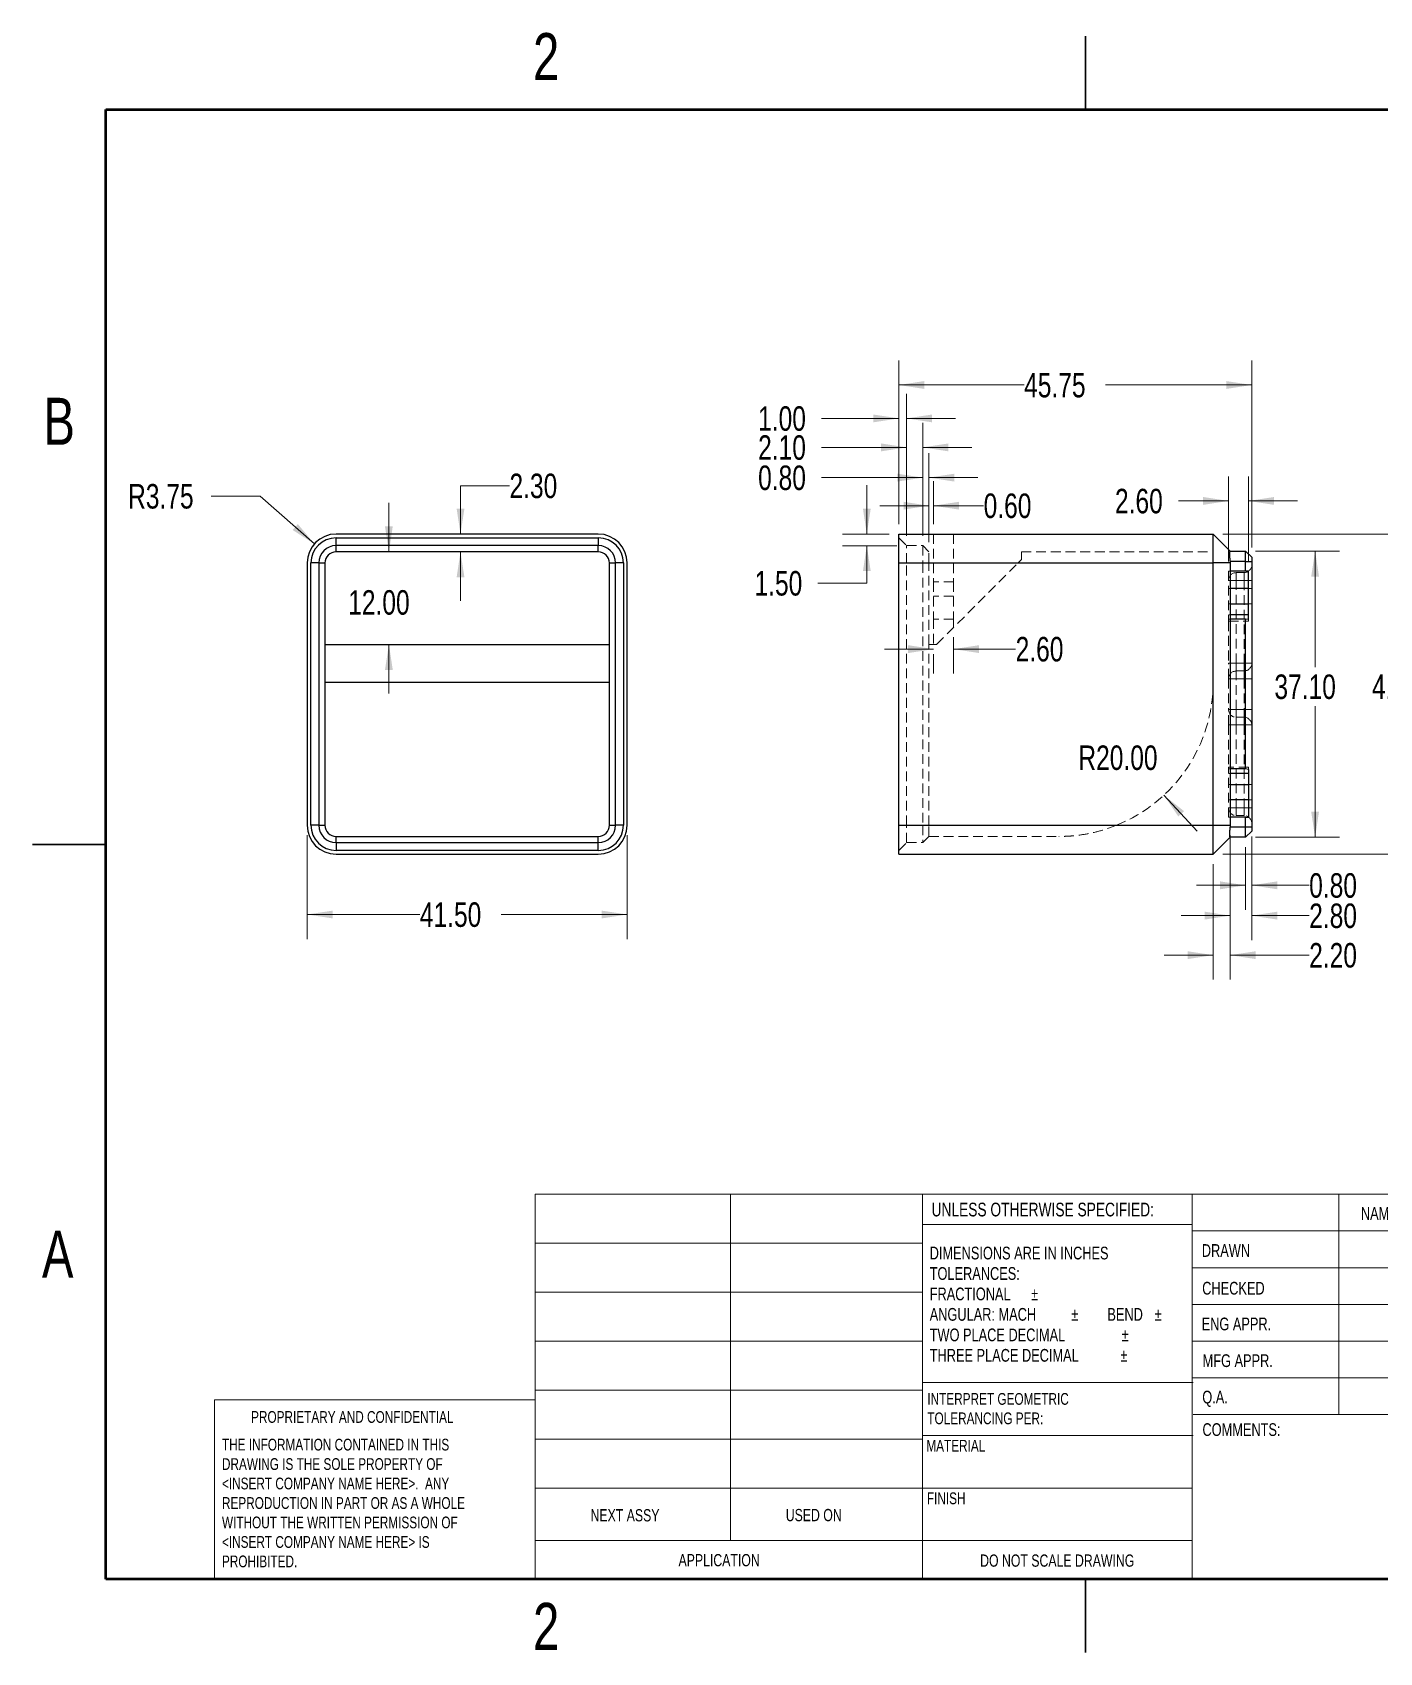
# Model space of a CAD drawing. Header units: millimetres. Extents: x 3 to 276, y 3 to 213.
# Drawn here: x 3.2 to 177.8, y 3.2 to 213.2 of the extents above; entities that cross this region are included whole.
import ezdxf

# ---------------------------------------------------------------- set-up
doc = ezdxf.new("R2010")
doc.units = ezdxf.units.MM
doc.linetypes.add('HIDDEN', pattern=[1.905, 1.27, -0.635])
doc.styles.add('SLDTEXTSTYLE0', font='TXT', dxfattribs={"width": 0.75})
doc.dimstyles.new('SLDDIMSTYLE0', dxfattribs={"dimtxt": 3.175, "dimasz": 3.302, "dimexe": 0, "dimexo": 0.0625, "dimgap": 0.79375, "dimtad": 0, "dimtih": 1, "dimtoh": 1, "dimrnd": 1e-09, "dimzin": 4, "dimdsep": 46, "dimtxsty": 'SLDTEXTSTYLE0', "dimsah": 1, "dimcen": 0.09, "dimadec": 0, "dimazin": 1, "dimtfac": 1, "dimtofl": 0, "dimtmove": 0, "dimatfit": 3, "dimfxl": 1, "dimfrac": 2, "dimtolj": 1, "dimtzin": 12, "dimarcsym": 0})
doc.dimstyles.new('SLDDIMSTYLE1', dxfattribs={"dimtxt": 3.175, "dimasz": 3.302, "dimexe": 0, "dimexo": 0.0625, "dimgap": 0.79375, "dimtad": 0, "dimtih": 1, "dimtoh": 1, "dimrnd": 1e-09, "dimzin": 12, "dimdsep": 46, "dimtxsty": 'SLDTEXTSTYLE0', "dimsah": 1, "dimcen": 0, "dimadec": 0, "dimazin": 3, "dimtfac": 1, "dimtofl": 0, "dimtmove": 0, "dimatfit": 3, "dimfxl": 1, "dimfrac": 2, "dimtolj": 1, "dimtzin": 12, "dimarcsym": 0})
doc.dimstyles.new('SLDDIMSTYLE2', dxfattribs={"dimtxt": 3.175, "dimasz": 3.302, "dimexe": 0, "dimexo": 0.0625, "dimgap": 0.79375, "dimtad": 0, "dimtih": 1, "dimtoh": 1, "dimrnd": 1e-09, "dimzin": 4, "dimdsep": 46, "dimtxsty": 'SLDTEXTSTYLE0', "dimsah": 1, "dimcen": 0.09, "dimadec": 0, "dimazin": 1, "dimtfac": 1, "dimtmove": 0, "dimatfit": 0, "dimfxl": 1, "dimfrac": 2, "dimtolj": 1, "dimtzin": 12, "dimarcsym": 0})
doc.dimstyles.new('SLDDIMSTYLE3', dxfattribs={"dimtxt": 3.175, "dimasz": 3.302, "dimexe": 0, "dimexo": 0.0625, "dimgap": 0.79375, "dimtad": 0, "dimtih": 1, "dimtoh": 1, "dimrnd": 1e-09, "dimzin": 4, "dimdsep": 46, "dimtxsty": 'SLDTEXTSTYLE0', "dimsah": 1, "dimcen": 0, "dimadec": 0, "dimazin": 1, "dimtfac": 1, "dimtofl": 0, "dimtmove": 0, "dimatfit": 3, "dimfxl": 1, "dimfrac": 2, "dimtolj": 1, "dimtzin": 12, "dimarcsym": 0})
doc.dimstyles.new('SLDDIMSTYLE4', dxfattribs={"dimtxt": 3.175, "dimasz": 3.302, "dimexe": 0, "dimexo": 0.0625, "dimgap": 0.79375, "dimtad": 0, "dimtih": 1, "dimtoh": 1, "dimrnd": 1e-09, "dimzin": 12, "dimdsep": 46, "dimtxsty": 'SLDTEXTSTYLE0', "dimsah": 1, "dimcen": 0.09, "dimadec": 0, "dimazin": 3, "dimtfac": 1, "dimtofl": 0, "dimtmove": 0, "dimatfit": 3, "dimfxl": 1, "dimfrac": 2, "dimtolj": 1, "dimtzin": 12, "dimarcsym": 0})
doc.dimstyles.new('SLDDIMSTYLE5', dxfattribs={"dimtxt": 3.175, "dimasz": 3.302, "dimexe": 0, "dimexo": 0.0625, "dimgap": 0.79375, "dimtad": 0, "dimtih": 1, "dimtoh": 1, "dimrnd": 1e-09, "dimzin": 0, "dimdsep": 46, "dimtxsty": 'SLDTEXTSTYLE0', "dimsah": 1, "dimcen": 0.09, "dimadec": 0, "dimazin": 0, "dimtfac": 1, "dimtmove": 0, "dimatfit": 0, "dimfxl": 1, "dimfrac": 2, "dimtolj": 1, "dimtzin": 12, "dimarcsym": 0})

# ---------------------------------------------------------------- blocks, each defined once
blk = doc.blocks.new('SW_NOTE_0')
at = {"color": 0, "linetype": 'Continuous', "lineweight": 0, "char_height": 1.524, "attachment_point": 1, "style": 'SLDTEXTSTYLE0'}
for s, insert in [('INTERPRET GEOMETRIC', (0, 1.96)), ('TOLERANCING PER:', (0, -0.56))]:
    blk.add_mtext(s, dxfattribs=dict(at, insert=insert))
blk = doc.blocks.new('SW_NOTE_0_1')
at = {"color": 0, "linetype": 'Continuous', "lineweight": 0, "char_height": 1.651, "attachment_point": 1, "style": 'SLDTEXTSTYLE0'}
for s, insert in [('DIMENSIONS ARE IN INCHES', (0, 2.13)), ('TOLERANCES:', (0, -0.52)), ('FRACTIONAL', (0, -3.17)), ('%%p', (13.15, -3.17)), ('ANGULAR: MACH', (0, -5.82)), ('%%p', (18.37, -5.82)), ('BEND', (23.04, -5.82)), ('%%p', (29.16, -5.82)), ('TWO PLACE DECIMAL', (0, -8.48)), ('%%p', (24.88, -8.48)), ('THREE PLACE DECIMAL', (0, -11.13)), ('%%p', (24.73, -11.13))]:
    blk.add_mtext(s, dxfattribs=dict(at, insert=insert))
blk = doc.blocks.new('SW_NOTE_0_2')
at = {"color": 0, "linetype": 'Continuous', "lineweight": 0, "char_height": 1.524, "attachment_point": 1, "style": 'SLDTEXTSTYLE0'}
for s, insert in [('THE INFORMATION CONTAINED IN THIS', (0, 1.96)), ('DRAWING IS THE SOLE PROPERTY OF', (0, -0.56)), ('<INSERT COMPANY NAME HERE>.  ANY', (0, -3.08)), ('REPRODUCTION IN PART OR AS A WHOLE', (0, -5.61)), ('WITHOUT THE WRITTEN PERMISSION OF', (0, -8.13)), ('<INSERT COMPANY NAME HERE> IS', (0, -10.66)), ('PROHIBITED.', (0, -13.18))]:
    blk.add_mtext(s, dxfattribs=dict(at, insert=insert))
blk = doc.blocks.new('_D')
at = {"color": 7, "linetype": 'Continuous', "lineweight": 0}
for p, q in [((38.8, 109.15), (38.8, 95.68)), ((80.3, 109.15), (80.3, 95.68)), ((38.8, 98.86), (53.41, 98.86)), ((80.3, 98.86), (63.96, 98.86))]:
    blk.add_line(p, q, dxfattribs=at)
at = {"color": 7, "linetype": 'Continuous', "lineweight": 18}
for points in [[(38.8, 98.86), (42.1, 98.35), (42.1, 99.36)], [(80.3, 98.86), (77, 99.36), (77, 98.35)]]:
    blk.add_solid(points, dxfattribs=at)
at = {"color": 7, "linetype": 'Continuous', "lineweight": 18, "insert": (53.41, 100.43), "char_height": 3.175, "attachment_point": 1, "style": 'SLDTEXTSTYLE0'}
blk.add_mtext('41.50', dxfattribs=at)
blk = doc.blocks.new('_D_1')
at = {"color": 7, "linetype": 'Continuous', "lineweight": 0}
for p, q in [((32.71, 153.09), (26.36, 153.09)), ((39.73, 146.9), (32.71, 153.09))]:
    blk.add_line(p, q, dxfattribs=at)
at = {"color": 7, "linetype": 'Continuous', "lineweight": 18}
blk.add_solid([(39.73, 146.9), (37.59, 149.47), (36.92, 148.7)], dxfattribs=at)
at = {"color": 7, "linetype": 'Continuous', "lineweight": 18, "insert": (15.58, 154.66), "char_height": 3.175, "attachment_point": 1, "style": 'SLDTEXTSTYLE0'}
blk.add_mtext('R3.75', dxfattribs=at)
blk = doc.blocks.new('_D_2')
at = {"color": 7, "linetype": 'Continuous', "lineweight": 0}
for p, q in [((65.03, 154.44), (58.68, 154.44)), ((58.68, 154.44), (58.68, 148.17)), ((58.68, 145.87), (58.68, 139.52))]:
    blk.add_line(p, q, dxfattribs=at)
at = {"color": 7, "linetype": 'Continuous', "lineweight": 18}
for points in [[(58.68, 148.17), (59.19, 151.48), (58.18, 151.48)], [(58.68, 145.87), (58.18, 142.57), (59.19, 142.57)]]:
    blk.add_solid(points, dxfattribs=at)
at = {"color": 7, "linetype": 'Continuous', "lineweight": 18, "insert": (65.03, 156.01), "char_height": 3.175, "attachment_point": 1, "style": 'SLDTEXTSTYLE0'}
blk.add_mtext('2.30', dxfattribs=at)
blk = doc.blocks.new('_D_3')
at = {"color": 7, "linetype": 'Continuous', "lineweight": 0}
for p, q in [((49.4, 145.87), (49.4, 152.22)), ((49.4, 133.87), (49.4, 127.52))]:
    blk.add_line(p, q, dxfattribs=at)
at = {"color": 7, "linetype": 'Continuous', "lineweight": 18}
for points in [[(49.4, 145.87), (49.9, 149.18), (48.89, 149.18)], [(49.4, 133.87), (48.89, 130.57), (49.9, 130.57)]]:
    blk.add_solid(points, dxfattribs=at)
at = {"color": 7, "linetype": 'Continuous', "lineweight": 18, "insert": (44.12, 140.9), "char_height": 3.175, "attachment_point": 1, "style": 'SLDTEXTSTYLE0'}
blk.add_mtext('12.00', dxfattribs=at)
blk = doc.blocks.new('_D_4')
at = {"color": 7, "linetype": 'Continuous', "lineweight": 0}
blk.add_line((149.88, 114.32), (154.21, 109.67), dxfattribs=at)
at = {"color": 7, "linetype": 'Continuous', "lineweight": 18}
blk.add_solid([(149.88, 114.32), (151.76, 111.56), (152.5, 112.25)], dxfattribs=at)
at = {"color": 7, "linetype": 'Continuous', "lineweight": 18, "insert": (138.79, 120.77), "char_height": 3.175, "attachment_point": 1, "style": 'SLDTEXTSTYLE0'}
blk.add_mtext('R20.00', dxfattribs=at)
blk = doc.blocks.new('_D_5')
at = {"color": 7, "linetype": 'Continuous', "lineweight": 0}
for p, q in [((115.52, 149.44), (115.52, 170.68)), ((161.27, 146.44), (161.27, 170.68)), ((115.52, 167.5), (131.76, 167.5)), ((161.27, 167.5), (142.32, 167.5))]:
    blk.add_line(p, q, dxfattribs=at)
at = {"color": 7, "linetype": 'Continuous', "lineweight": 18}
for points in [[(115.52, 167.5), (118.82, 166.99), (118.82, 168.01)], [(161.27, 167.5), (157.97, 168.01), (157.97, 166.99)]]:
    blk.add_solid(points, dxfattribs=at)
at = {"color": 7, "linetype": 'Continuous', "lineweight": 18, "insert": (131.76, 169.07), "char_height": 3.175, "attachment_point": 1, "style": 'SLDTEXTSTYLE0'}
blk.add_mtext('45.75', dxfattribs=at)
blk = doc.blocks.new('_D_6')
at = {"color": 7, "linetype": 'Continuous', "lineweight": 0}
for p, q in [((115.52, 149.44), (115.52, 166.34)), ((116.52, 147.94), (116.52, 166.34)), ((115.52, 163.17), (105.48, 163.17)), ((116.52, 163.17), (122.87, 163.17))]:
    blk.add_line(p, q, dxfattribs=at)
at = {"color": 7, "linetype": 'Continuous', "lineweight": 18}
for points in [[(115.52, 163.17), (112.22, 163.67), (112.22, 162.66)], [(116.52, 163.17), (119.82, 162.66), (119.82, 163.67)]]:
    blk.add_solid(points, dxfattribs=at)
at = {"color": 7, "linetype": 'Continuous', "lineweight": 18, "insert": (97.27, 164.74), "char_height": 3.175, "attachment_point": 1, "style": 'SLDTEXTSTYLE0'}
blk.add_mtext('1.00', dxfattribs=at)
blk = doc.blocks.new('_D_7')
at = {"color": 7, "linetype": 'Continuous', "lineweight": 0}
for p, q in [((111.36, 148.17), (111.36, 154.52)), ((114.25, 148.17), (108.19, 148.17)), ((115.25, 146.67), (108.19, 146.67)), ((111.36, 141.81), (111.36, 146.67)), ((105.01, 141.81), (111.36, 141.81))]:
    blk.add_line(p, q, dxfattribs=at)
at = {"color": 7, "linetype": 'Continuous', "lineweight": 18}
for points in [[(111.36, 148.17), (111.87, 151.48), (110.86, 151.48)], [(111.36, 146.67), (110.86, 143.37), (111.87, 143.37)]]:
    blk.add_solid(points, dxfattribs=at)
at = {"color": 7, "linetype": 'Continuous', "lineweight": 18, "insert": (96.8, 143.38), "char_height": 3.175, "attachment_point": 1, "style": 'SLDTEXTSTYLE0'}
blk.add_mtext('1.50', dxfattribs=at)
blk = doc.blocks.new('_D_8')
at = {"color": 7, "linetype": 'Continuous', "lineweight": 0}
for p, q in [((116.52, 147.94), (116.52, 162.59)), ((118.62, 147.94), (118.62, 162.59)), ((116.52, 159.41), (105.48, 159.41)), ((118.62, 159.41), (124.97, 159.41))]:
    blk.add_line(p, q, dxfattribs=at)
at = {"color": 7, "linetype": 'Continuous', "lineweight": 18}
for points in [[(116.52, 159.41), (113.22, 159.92), (113.22, 158.9)], [(118.62, 159.41), (121.92, 158.9), (121.92, 159.92)]]:
    blk.add_solid(points, dxfattribs=at)
at = {"color": 7, "linetype": 'Continuous', "lineweight": 18, "insert": (97.27, 160.98), "char_height": 3.175, "attachment_point": 1, "style": 'SLDTEXTSTYLE0'}
blk.add_mtext('2.10', dxfattribs=at)
blk = doc.blocks.new('_D_9')
at = {"color": 7, "linetype": 'Continuous', "lineweight": 0}
for p, q in [((118.62, 147.94), (118.62, 158.66)), ((119.42, 147.14), (119.42, 158.66)), ((118.62, 155.49), (105.48, 155.49)), ((119.42, 155.49), (125.77, 155.49))]:
    blk.add_line(p, q, dxfattribs=at)
at = {"color": 7, "linetype": 'Continuous', "lineweight": 18}
for points in [[(118.62, 155.49), (115.32, 156), (115.32, 154.98)], [(119.42, 155.49), (122.72, 154.98), (122.72, 156)]]:
    blk.add_solid(points, dxfattribs=at)
at = {"color": 7, "linetype": 'Continuous', "lineweight": 18, "insert": (97.27, 157.06), "char_height": 3.175, "attachment_point": 1, "style": 'SLDTEXTSTYLE0'}
blk.add_mtext('0.80', dxfattribs=at)
blk = doc.blocks.new('_D_10')
at = {"color": 7, "linetype": 'Continuous', "lineweight": 0}
for p, q in [((161.74, 145.97), (172.66, 145.97)), ((169.49, 145.97), (169.49, 130.91)), ((169.49, 108.87), (169.49, 125.87)), ((161.74, 108.87), (172.66, 108.87))]:
    blk.add_line(p, q, dxfattribs=at)
at = {"color": 7, "linetype": 'Continuous', "lineweight": 18}
for points in [[(169.49, 145.97), (168.98, 142.67), (169.99, 142.67)], [(169.49, 108.87), (169.99, 112.18), (168.98, 112.18)]]:
    blk.add_solid(points, dxfattribs=at)
at = {"color": 7, "linetype": 'Continuous', "lineweight": 18, "insert": (164.21, 129.97), "char_height": 3.175, "attachment_point": 1, "style": 'SLDTEXTSTYLE0'}
blk.add_mtext('37.10', dxfattribs=at)
blk = doc.blocks.new('_D_11')
at = {"color": 7, "linetype": 'Continuous', "lineweight": 0}
for p, q in [((157.54, 148.17), (185.32, 148.17)), ((182.14, 148.17), (182.14, 130.91)), ((182.14, 106.67), (182.14, 125.87)), ((157.54, 106.67), (185.32, 106.67))]:
    blk.add_line(p, q, dxfattribs=at)
at = {"color": 7, "linetype": 'Continuous', "lineweight": 18}
for points in [[(182.14, 148.17), (181.63, 144.87), (182.65, 144.87)], [(182.14, 106.67), (182.65, 109.98), (181.63, 109.98)]]:
    blk.add_solid(points, dxfattribs=at)
at = {"color": 7, "linetype": 'Continuous', "lineweight": 18, "insert": (176.86, 129.97), "char_height": 3.175, "attachment_point": 1, "style": 'SLDTEXTSTYLE0'}
blk.add_mtext('41.50', dxfattribs=at)
blk = doc.blocks.new('_D_12')
at = {"color": 7, "linetype": 'Continuous', "lineweight": 0}
for p, q in [((158.47, 109.15), (158.47, 95.54)), ((161.27, 108.95), (161.27, 95.54)), ((158.47, 98.71), (152.12, 98.71)), ((161.27, 98.71), (168.72, 98.71))]:
    blk.add_line(p, q, dxfattribs=at)
at = {"color": 7, "linetype": 'Continuous', "lineweight": 18}
for points in [[(158.47, 98.71), (155.17, 99.22), (155.17, 98.2)], [(161.27, 98.71), (164.57, 98.2), (164.57, 99.22)]]:
    blk.add_solid(points, dxfattribs=at)
at = {"color": 7, "linetype": 'Continuous', "lineweight": 18, "insert": (168.72, 100.28), "char_height": 3.175, "attachment_point": 1, "style": 'SLDTEXTSTYLE0'}
blk.add_mtext('2.80', dxfattribs=at)
blk = doc.blocks.new('_D_13')
at = {"color": 7, "linetype": 'Continuous', "lineweight": 0}
for p, q in [((158.47, 109.15), (158.47, 90.41)), ((156.27, 105.4), (156.27, 90.41)), ((156.27, 93.59), (149.92, 93.59)), ((158.47, 93.59), (168.72, 93.59))]:
    blk.add_line(p, q, dxfattribs=at)
at = {"color": 7, "linetype": 'Continuous', "lineweight": 18}
for points in [[(156.27, 93.59), (152.97, 94.09), (152.97, 93.08)], [(158.47, 93.59), (161.77, 93.08), (161.77, 94.09)]]:
    blk.add_solid(points, dxfattribs=at)
at = {"color": 7, "linetype": 'Continuous', "lineweight": 18, "insert": (168.72, 95.16), "char_height": 3.175, "attachment_point": 1, "style": 'SLDTEXTSTYLE0'}
blk.add_mtext('2.20', dxfattribs=at)
blk = doc.blocks.new('_D_14')
at = {"color": 7, "linetype": 'Continuous', "lineweight": 0}
for p, q in [((160.47, 107.6), (160.47, 99.46)), ((161.27, 108.95), (161.27, 99.46)), ((160.47, 102.64), (154.12, 102.64)), ((161.27, 102.64), (168.72, 102.64))]:
    blk.add_line(p, q, dxfattribs=at)
at = {"color": 7, "linetype": 'Continuous', "lineweight": 18}
for points in [[(160.47, 102.64), (157.17, 103.15), (157.17, 102.13)], [(161.27, 102.64), (164.57, 102.13), (164.57, 103.15)]]:
    blk.add_solid(points, dxfattribs=at)
at = {"color": 7, "linetype": 'Continuous', "lineweight": 18, "insert": (168.72, 104.21), "char_height": 3.175, "attachment_point": 1, "style": 'SLDTEXTSTYLE0'}
blk.add_mtext('0.80', dxfattribs=at)
blk = doc.blocks.new('_D_15')
at = {"color": 7, "linetype": 'Continuous', "lineweight": 0}
for p, q in [((158.27, 144.64), (158.27, 155.64)), ((160.87, 144.64), (160.87, 155.64)), ((158.27, 152.47), (151.76, 152.47)), ((160.87, 152.47), (167.22, 152.47))]:
    blk.add_line(p, q, dxfattribs=at)
at = {"color": 7, "linetype": 'Continuous', "lineweight": 18}
for points in [[(158.27, 152.47), (154.97, 152.98), (154.97, 151.96)], [(160.87, 152.47), (164.17, 151.96), (164.17, 152.98)]]:
    blk.add_solid(points, dxfattribs=at)
at = {"color": 7, "linetype": 'Continuous', "lineweight": 18, "insert": (143.54, 154.04), "char_height": 3.175, "attachment_point": 1, "style": 'SLDTEXTSTYLE0'}
blk.add_mtext('2.60', dxfattribs=at)
blk = doc.blocks.new('_D_16')
at = {"color": 7, "linetype": 'Continuous', "lineweight": 0}
for p, q in [((119.42, 147.14), (119.42, 155.03)), ((120.02, 149.44), (120.02, 155.03)), ((119.42, 151.85), (113.07, 151.85)), ((120.02, 151.85), (126.51, 151.85))]:
    blk.add_line(p, q, dxfattribs=at)
at = {"color": 7, "linetype": 'Continuous', "lineweight": 18}
for points in [[(119.42, 151.85), (116.12, 152.36), (116.12, 151.35)], [(120.02, 151.85), (123.32, 151.35), (123.32, 152.36)]]:
    blk.add_solid(points, dxfattribs=at)
at = {"color": 7, "linetype": 'Continuous', "lineweight": 18, "insert": (126.51, 153.43), "char_height": 3.175, "attachment_point": 1, "style": 'SLDTEXTSTYLE0'}
blk.add_mtext('0.60', dxfattribs=at)
blk = doc.blocks.new('_D_17')
at = {"color": 7, "linetype": 'Continuous', "lineweight": 0}
for p, q in [((122.62, 134.8), (122.62, 130.09)), ((120.02, 133.26), (113.67, 133.26)), ((120.02, 132.6), (120.02, 130.09)), ((122.62, 133.26), (130.66, 133.26))]:
    blk.add_line(p, q, dxfattribs=at)
at = {"color": 7, "linetype": 'Continuous', "lineweight": 18}
for points in [[(120.02, 133.26), (116.72, 133.77), (116.72, 132.75)], [(122.62, 133.26), (125.92, 132.75), (125.92, 133.77)]]:
    blk.add_solid(points, dxfattribs=at)
at = {"color": 7, "linetype": 'Continuous', "lineweight": 18, "insert": (130.66, 134.84), "char_height": 3.175, "attachment_point": 1, "style": 'SLDTEXTSTYLE0'}
blk.add_mtext('2.60', dxfattribs=at)

msp = doc.modelspace()

# ---------------------------------------------------------------- linework, layer by layer
at = {"color": 7, "linetype": 'Continuous', "lineweight": 25}
for p, q in [((139.7, 212.725), (139.7, 203.2)), ((139.7, 203.2), (139.7, 212.725)), ((76.547, 148.174), (42.547, 148.174)), ((42.547, 146.674), (42.547, 147.674)), ((42.547, 147.674), (76.547, 147.674)), ((76.547, 147.674), (76.547, 146.674)), ((115.519, 144.424), (115.519, 148.174)), ((115.519, 148.174), (156.269, 148.174)), ((156.269, 144.424), (156.269, 148.174)), ((158.469, 145.974), (156.269, 148.174)), ((76.547, 146.674), (42.547, 146.674)), ((42.547, 145.874), (42.547, 146.674)), ((76.547, 145.874), (42.547, 145.874)), ((76.547, 145.874), (76.547, 146.674)), ((158.456, 145.974), (160.469, 145.974)), ((160.469, 144.624), (160.469, 145.974)), ((160.469, 145.974), (161.269, 145.174)), ((161.269, 145.174), (161.269, 144.624)), ((38.797, 144.424), (38.797, 110.424)), ((40.297, 144.424), (39.297, 144.424)), ((39.297, 110.424), (39.297, 144.424)), ((40.297, 144.424), (40.297, 110.424)), ((40.297, 144.424), (41.097, 144.424)), ((41.097, 144.424), (41.097, 133.874)), ((77.997, 144.424), (78.797, 144.424)), ((77.997, 133.874), (77.997, 144.424)), ((79.797, 144.424), (78.797, 144.424)), ((78.797, 110.424), (78.797, 144.424)), ((79.797, 144.424), (79.797, 110.424)), ((80.297, 110.424), (80.297, 144.424)), ((115.519, 110.424), (115.519, 144.424)), ((115.519, 144.424), (156.269, 144.424)), ((158.469, 144.424), (156.269, 144.424)), ((156.269, 110.424), (156.269, 144.424)), ((160.469, 144.624), (158.456, 144.624)), ((158.469, 144.424), (158.469, 143.374)), ((158.469, 143.374), (158.469, 137.124)), ((160.469, 143.374), (158.469, 143.374)), ((160.469, 143.374), (160.469, 144.624)), ((160.469, 144.624), (161.269, 144.624)), ((160.869, 143.374), (160.469, 143.374)), ((160.869, 137.19), (160.869, 143.374)), ((161.269, 144.624), (161.269, 110.224)), ((160.869, 141.124), (158.469, 141.124)), ((158.469, 139.124), (160.869, 139.124)), ((160.869, 137.724), (158.469, 137.724)), ((158.469, 137.124), (158.469, 117.724)), ((160.469, 137.124), (158.469, 137.124)), ((160.469, 137.124), (160.869, 137.19)), ((160.469, 117.724), (160.469, 137.124)), ((41.097, 133.874), (41.097, 110.424)), ((41.097, 133.874), (77.997, 133.874)), ((77.997, 110.424), (77.997, 133.874)), ((41.097, 128.974), (77.997, 128.974)), ((158.469, 117.724), (158.469, 111.474)), ((160.469, 117.724), (158.469, 117.724)), ((160.869, 117.659), (160.469, 117.724)), ((160.869, 117.659), (160.869, 111.474)), ((160.869, 117.124), (158.469, 117.124)), ((158.469, 115.724), (160.869, 115.724)), ((160.869, 113.724), (158.469, 113.724)), ((158.469, 111.474), (158.469, 110.424)), ((160.469, 111.474), (158.469, 111.474)), ((160.469, 110.224), (160.469, 111.474)), ((160.469, 111.474), (160.869, 111.474)), ((40.297, 110.424), (39.297, 110.424)), ((40.297, 110.424), (41.097, 110.424)), ((77.997, 110.424), (78.797, 110.424)), ((79.797, 110.424), (78.797, 110.424)), ((115.519, 106.674), (115.519, 110.424)), ((115.519, 110.424), (156.269, 110.424)), ((156.269, 110.424), (158.469, 110.424)), ((156.269, 106.674), (156.269, 110.424)), ((158.456, 110.224), (160.469, 110.224)), ((160.469, 110.224), (161.269, 110.224)), ((160.469, 108.874), (160.469, 110.224)), ((161.269, 109.674), (160.469, 108.874)), ((161.269, 110.224), (161.269, 109.674)), ((3.175, 107.95), (12.7, 107.95)), ((12.7, 107.95), (3.175, 107.95)), ((42.547, 108.174), (42.547, 108.974)), ((42.547, 108.974), (76.547, 108.974)), ((42.547, 108.174), (42.547, 107.174)), ((42.547, 108.174), (76.547, 108.174)), ((76.547, 107.174), (42.547, 107.174)), ((76.547, 108.174), (76.547, 108.974)), ((76.547, 107.174), (76.547, 108.174)), ((156.269, 106.674), (158.469, 108.874)), ((160.469, 108.874), (158.456, 108.874)), ((42.547, 106.674), (76.547, 106.674)), ((115.519, 106.674), (156.269, 106.674)), ((139.7, 3.175), (139.7, 12.7)), ((139.7, 12.7), (139.7, 3.175))]:
    msp.add_line(p, q, dxfattribs=at)
at = {"color": 7, "linetype": 'Continuous', "lineweight": 50}
for p, q in [((12.7, 12.7), (12.7, 203.2)), ((12.7, 203.2), (266.7, 203.2)), ((266.7, 12.7), (12.7, 12.7))]:
    msp.add_line(p, q, dxfattribs=at)
at = {"color": 7, "linetype": 'HIDDEN', "lineweight": 18}
for p, q in [((115.519, 147.674), (116.519, 146.674)), ((120.019, 148.174), (120.019, 141.965)), ((122.619, 148.174), (122.619, 141.965)), ((116.519, 144.424), (116.519, 146.674)), ((116.519, 146.674), (118.619, 146.674)), ((119.419, 145.874), (118.619, 146.674)), ((118.619, 146.674), (118.619, 144.424)), ((119.419, 144.424), (119.419, 145.874)), ((131.419, 145.874), (156.269, 145.874)), ((131.419, 144.874), (131.419, 145.874)), ((115.519, 144.424), (116.519, 144.424)), ((115.519, 144.424), (156.269, 144.424)), ((116.519, 144.424), (118.619, 144.424)), ((116.519, 110.424), (116.519, 144.424)), ((119.419, 144.424), (118.619, 144.424)), ((118.619, 144.424), (118.619, 110.424)), ((119.419, 133.874), (119.419, 144.424)), ((120.419, 133.874), (130.969, 144.424)), ((130.969, 144.424), (131.419, 144.874)), ((130.969, 144.424), (156.269, 144.424)), ((158.469, 144.424), (156.269, 144.424)), ((158.469, 143.374), (158.269, 143.374)), ((158.269, 143.374), (158.269, 137.124)), ((158.456, 144.624), (160.469, 144.624)), ((160.269, 143.174), (159.269, 143.174)), ((159.269, 142.174), (159.269, 143.174)), ((159.269, 143.174), (159.269, 142.174)), ((160.269, 142.174), (160.269, 143.174)), ((160.269, 143.174), (160.269, 142.174)), ((161.269, 144.624), (160.469, 144.624)), ((122.619, 141.965), (120.019, 141.965)), ((120.019, 141.965), (120.019, 137.164)), ((122.619, 141.965), (122.619, 137.164)), ((159.269, 142.174), (158.269, 142.174)), ((159.269, 142.174), (158.269, 142.174)), ((158.469, 141.124), (158.269, 141.124)), ((159.269, 142.174), (160.269, 142.174)), ((159.269, 131.424), (159.269, 142.174)), ((161.269, 142.174), (160.269, 142.174)), ((160.269, 142.174), (160.269, 131.424)), ((161.269, 142.174), (160.269, 142.174)), ((160.869, 141.124), (161.269, 141.124)), ((122.619, 140.124), (120.019, 140.124)), ((158.269, 139.124), (158.469, 139.124)), ((160.869, 139.124), (161.269, 139.124)), ((120.019, 137.164), (120.019, 133.874)), ((122.619, 137.164), (120.019, 137.164)), ((122.619, 137.164), (122.619, 136.074)), ((158.469, 137.724), (158.269, 137.724)), ((158.469, 137.124), (158.269, 137.124)), ((158.269, 137.124), (158.269, 136.874)), ((158.269, 136.874), (158.269, 131.424)), ((158.269, 136.874), (160.869, 136.874)), ((160.869, 137.19), (160.869, 136.874)), ((119.419, 110.424), (119.419, 133.874)), ((120.419, 133.874), (119.419, 133.874)), ((159.269, 131.424), (158.269, 131.424)), ((158.269, 129.424), (158.269, 131.424)), ((159.269, 131.424), (158.269, 131.424)), ((160.269, 131.424), (159.269, 131.424)), ((159.269, 130.424), (159.269, 131.424)), ((159.269, 131.424), (159.269, 130.424)), ((160.269, 130.424), (159.269, 130.424)), ((159.269, 129.424), (159.269, 130.424)), ((159.269, 130.424), (159.269, 129.424)), ((161.269, 131.424), (160.269, 131.424)), ((160.269, 130.424), (160.269, 131.424)), ((160.269, 131.424), (160.269, 130.424)), ((161.269, 131.424), (160.269, 131.424)), ((160.269, 129.424), (160.269, 130.424)), ((160.269, 130.424), (160.269, 129.424)), ((158.269, 129.424), (159.269, 129.424)), ((158.269, 129.424), (158.269, 125.424)), ((159.269, 129.424), (158.269, 129.424)), ((159.269, 129.424), (160.269, 129.424)), ((159.269, 125.424), (159.269, 129.424)), ((160.269, 129.424), (161.269, 129.424)), ((160.269, 129.424), (160.269, 125.424)), ((161.269, 129.424), (160.269, 129.424)), ((158.269, 125.424), (159.269, 125.424)), ((158.269, 123.424), (158.269, 125.424)), ((159.269, 125.424), (158.269, 125.424)), ((159.269, 124.424), (159.269, 125.424)), ((160.269, 125.424), (159.269, 125.424)), ((159.269, 125.424), (159.269, 124.424)), ((159.269, 124.424), (160.269, 124.424)), ((159.269, 123.424), (159.269, 124.424)), ((159.269, 124.424), (159.269, 123.424)), ((160.269, 124.424), (160.269, 125.424)), ((160.269, 125.424), (161.269, 125.424)), ((160.269, 125.424), (160.269, 124.424)), ((161.269, 125.424), (160.269, 125.424)), ((160.269, 123.424), (160.269, 124.424)), ((160.269, 124.424), (160.269, 123.424)), ((158.269, 123.424), (159.269, 123.424)), ((158.269, 123.424), (158.269, 117.974)), ((158.269, 123.424), (159.269, 123.424)), ((159.269, 123.424), (160.269, 123.424)), ((159.269, 112.674), (159.269, 123.424)), ((160.269, 123.424), (160.269, 112.674)), ((160.269, 123.424), (161.269, 123.424)), ((160.269, 123.424), (161.269, 123.424)), ((158.269, 117.724), (158.269, 117.974)), ((160.869, 117.974), (158.269, 117.974)), ((158.469, 117.724), (158.269, 117.724)), ((158.269, 111.474), (158.269, 117.724)), ((160.869, 117.659), (160.869, 117.974)), ((158.469, 117.124), (158.269, 117.124)), ((158.269, 115.724), (158.469, 115.724)), ((160.869, 115.724), (161.269, 115.724)), ((158.469, 113.724), (158.269, 113.724)), ((160.869, 113.724), (161.269, 113.724)), ((158.269, 112.674), (159.269, 112.674)), ((158.269, 112.674), (159.269, 112.674)), ((158.469, 111.474), (158.269, 111.474)), ((159.269, 111.674), (159.269, 112.674)), ((160.269, 112.674), (159.269, 112.674)), ((159.269, 112.674), (159.269, 111.674)), ((159.269, 111.674), (160.269, 111.674)), ((160.269, 112.674), (161.269, 112.674)), ((160.269, 111.674), (160.269, 112.674)), ((160.269, 112.674), (160.269, 111.674)), ((160.269, 112.674), (161.269, 112.674)), ((115.519, 110.424), (116.519, 110.424)), ((115.519, 110.424), (156.269, 110.424)), ((116.519, 108.174), (116.519, 110.424)), ((116.519, 110.424), (118.619, 110.424)), ((118.619, 110.424), (118.619, 108.174)), ((119.419, 110.424), (118.619, 110.424)), ((119.419, 108.974), (119.419, 110.424)), ((119.419, 110.424), (143.745, 110.424)), ((156.269, 110.424), (158.469, 110.424)), ((160.469, 110.224), (158.456, 110.224)), ((161.269, 110.224), (160.469, 110.224)), ((115.519, 107.174), (116.519, 108.174)), ((116.519, 108.174), (118.619, 108.174)), ((118.619, 108.174), (119.419, 108.974)), ((119.419, 108.974), (136.269, 108.974))]:
    msp.add_line(p, q, dxfattribs=at)
at = {"color": 7, "linetype": 'Continuous', "lineweight": 18}
for p, q in [((68.354, 62.594), (266.7, 62.594)), ((68.354, 12.7), (68.354, 62.594)), ((93.703, 62.594), (93.703, 17.685)), ((118.574, 12.7), (118.574, 62.594)), ((153.548, 62.594), (153.548, 12.7)), ((172.56, 62.594), (172.56, 34.019)), ((153.548, 58.674), (118.574, 58.674)), ((153.548, 57.832), (196.629, 57.832)), ((68.354, 56.244), (118.574, 56.244)), ((153.548, 53.069), (196.629, 53.069)), ((68.354, 49.894), (118.574, 49.894)), ((153.548, 48.307), (196.629, 48.307)), ((68.354, 43.544), (118.574, 43.544)), ((196.629, 43.544), (153.548, 43.544)), ((118.574, 38.195), (153.663, 38.195)), ((196.629, 38.782), (153.548, 38.782)), ((26.769, 12.7), (26.769, 35.924)), ((68.354, 35.924), (26.769, 35.924)), ((68.354, 37.194), (118.574, 37.194)), ((196.629, 34.019), (153.663, 34.019)), ((68.354, 30.844), (118.574, 30.844)), ((118.574, 31.337), (153.663, 31.337)), ((68.354, 24.494), (118.574, 24.494)), ((118.574, 24.479), (153.548, 24.479)), ((68.354, 17.685), (153.548, 17.685))]:
    msp.add_line(p, q, dxfattribs=at)
at = {"color": 7, "linetype": 'Continuous', "lineweight": 25}
for centre, radius, start, end in [((42.547, 144.424), 3.75, 90, 180), ((42.547, 144.424), 3.25, 90, 180), ((76.547, 144.424), 3.75, 0, 90), ((76.547, 144.424), 3.25, 0, 90), ((42.547, 144.424), 2.25, 90, 180), ((42.547, 144.424), 1.45, 90, 180), ((76.547, 144.424), 2.25, 0, 90), ((76.547, 144.424), 1.45, 0, 90), ((42.547, 110.424), 3.75, 180, 270), ((42.547, 110.424), 3.25, 180, 270), ((42.547, 110.424), 2.25, 180, 270), ((42.547, 110.424), 1.45, 180, 270), ((76.547, 110.424), 3.25, 270, 0), ((76.547, 110.424), 2.25, 270, 0), ((76.547, 110.424), 3.75, 270, 0), ((76.547, 110.424), 1.45, 270, 0)]:
    msp.add_arc(centre, radius, start, end, dxfattribs=at)
at = {"color": 7, "linetype": 'HIDDEN', "lineweight": 18}
for centre, radius, start, end in [((159.269, 142.174), 1, 90, 180), ((160.269, 144.174), 1, 270, 0), ((159.269, 129.424), 1, 90, 180), ((160.269, 131.424), 1, 270, 0), ((136.269, 128.974), 20, 291.9516, 0), ((159.269, 125.424), 1, 180, 270), ((160.269, 123.424), 1, 0, 90), ((159.269, 112.674), 1, 180, 270), ((160.269, 110.674), 1, 0, 90)]:
    msp.add_arc(centre, radius, start, end, dxfattribs=at)
at = {"color": 7, "linetype": 'Continuous', "lineweight": 25}
for points in [[(158.456, 145.974), (158.433, 145.974), (158.416, 145.94), (158.398, 145.838), (158.394, 145.797), (158.388, 145.699), (158.386, 145.642), (158.386, 145.454), (158.392, 145.303), (158.416, 144.978), (158.433, 144.802), (158.456, 144.624)], [(158.456, 110.224), (158.433, 110.047), (158.416, 109.873), (158.398, 109.627), (158.394, 109.549), (158.388, 109.402), (158.386, 109.333), (158.386, 109.145), (158.392, 109.044), (158.416, 108.91), (158.433, 108.874), (158.456, 108.874)]]:
    msp.add_open_spline(points, degree=3, knots=[0, 0, 0, 0, 0.25, 0.25, 0.375, 0.375, 0.5, 0.5, 0.75, 0.75, 1, 1, 1, 1], dxfattribs=at)
for points in [[(158.456, 144.624), (158.464, 144.558), (158.469, 144.491), (158.469, 144.424)], [(158.469, 110.424), (158.469, 110.357), (158.464, 110.291), (158.456, 110.224)], [(158.456, 108.874), (158.464, 108.874), (158.469, 108.874), (158.469, 108.874)]]:
    msp.add_open_spline(points, degree=3, dxfattribs=at)
at = {"color": 7, "linetype": 'HIDDEN', "lineweight": 18}
msp.add_open_spline([(143.745, 110.424), (143.136, 110.179), (142.523, 109.966), (141.284, 109.603), (140.657, 109.451), (139.406, 109.212), (138.781, 109.123), (137.842, 109.034), (137.528, 109.011), (136.899, 108.982), (136.583, 108.974), (136.269, 108.974)], degree=3, knots=[0, 0, 0, 0, 0.25, 0.25, 0.5, 0.5, 0.75, 0.75, 0.875, 0.875, 1, 1, 1, 1], dxfattribs=at)

# ---------------------------------------------------------------- block references
at = {"color": 7, "linetype": 'Continuous', "lineweight": 0}
for name, p in [('SW_NOTE_0_1', (119.517, 53.666)), ('SW_NOTE_0', (119.209, 34.864)), ('SW_NOTE_0_2', (27.754, 28.938))]:
    msp.add_blockref(name, p, dxfattribs=at)

# ---------------------------------------------------------------- texts
at = {"color": 7, "linetype": 'Continuous', "lineweight": 0, "style": 'SLDTEXTSTYLE0'}
for s, insert, char_height, attachment_point in [('2', (69.789, 213.117), 6.096, 2), ('B', (6.653, 165.842), 6.096, 2), ('UNLESS OTHERWISE SPECIFIED:', (119.758, 61.499), 1.778, 1), ('NAME', (175.424, 60.923), 1.651, 1), ('A', (6.457, 57.892), 6.096, 2), ('DRAWN', (154.797, 56.123), 1.651, 1), ('CHECKED', (154.851, 51.237), 1.651, 1), ('ENG APPR.', (154.777, 46.601), 1.651, 1), ('MFG APPR.', (154.903, 41.845), 1.651, 1), ('Q.A.', (154.862, 37.123), 1.651, 1), ('PROPRIETARY AND CONFIDENTIAL', (31.53, 34.483), 1.524, 1), ('COMMENTS:', (154.884, 32.909), 1.651, 1), ('MATERIAL', (119.08, 30.753), 1.524, 1), ('FINISH', (119.15, 23.938), 1.524, 1), ('NEXT ASSY', (75.542, 21.771), 1.5875, 1), ('USED ON', (100.854, 21.798), 1.5875, 1), ('APPLICATION', (86.95, 15.95), 1.5875, 1), ('DO NOT SCALE DRAWING', (136.054, 15.895), 1.5875, 2), ('2', (69.789, 9.617), 6.096, 2)]:
    msp.add_mtext(s, dxfattribs=dict(at, insert=insert, char_height=char_height, attachment_point=attachment_point))

# ---------------------------------------------------------------- dimensions: what is measured, and where the dimension line sits
at = {"color": 7, "linetype": 'Continuous', "lineweight": 18}
for base, p1, p2, dimstyle, picture, middle in [((161.269, 167.502), (115.519, 148.174), (161.269, 145.174), 'SLDDIMSTYLE4', '_D_5', (137.042, 167.502)), ((116.519, 163.165), (115.519, 148.174), (116.519, 146.674), 'SLDDIMSTYLE2', '_D_6', (101.375, 163.165)), ((118.619, 159.412), (116.519, 146.674), (118.619, 146.674), 'SLDDIMSTYLE2', '_D_8', (101.375, 159.412)), ((119.419, 155.487), (118.619, 146.674), (119.419, 145.874), 'SLDDIMSTYLE5', '_D_9', (101.375, 155.487)), ((160.869, 152.468), (158.269, 143.374), (160.869, 143.374), 'SLDDIMSTYLE2', '_D_15', (147.65, 152.468)), ((120.019, 151.855), (119.419, 145.874), (120.019, 148.174), 'SLDDIMSTYLE5', '_D_16', (130.611, 151.855)), ((122.619, 133.263), (120.019, 133.874), (122.619, 136.074), 'SLDDIMSTYLE2', '_D_17', (134.762, 133.263)), ((80.297, 98.857), (38.797, 110.424), (80.297, 110.424), 'SLDDIMSTYLE0', '_D', (58.684, 98.857)), ((158.469, 93.587), (156.269, 106.674), (158.469, 110.424), 'SLDDIMSTYLE2', '_D_13', (172.826, 93.587)), ((161.269, 98.71), (158.469, 110.424), (161.269, 110.224), 'SLDDIMSTYLE2', '_D_12', (172.826, 98.71)), ((161.269, 102.638), (160.469, 108.874), (161.269, 110.224), 'SLDDIMSTYLE5', '_D_14', (172.826, 102.638))]:
    dim = msp.add_linear_dim(base=base, p1=p1, p2=p2, dimstyle=dimstyle, dxfattribs=at)
    dim.commit()
    dim.dimension.update_dxf_attribs({"geometry": picture, "text_midpoint": middle, "dimtype": 160})
for base, p1, p2, dimstyle, picture, middle in [((58.684, 148.174), (42.547, 145.874), (42.547, 148.174), 'SLDDIMSTYLE2', '_D_2', (58.684, 154.437)), ((111.363, 148.174), (116.519, 146.674), (115.519, 148.174), 'SLDDIMSTYLE2', '_D_7', (111.363, 141.806)), ((49.396, 133.874), (42.547, 145.874), (41.097, 133.874), 'SLDDIMSTYLE2', '_D_3', (49.396, 139.324)), ((182.14, 106.674), (156.269, 148.174), (156.269, 106.674), 'SLDDIMSTYLE0', '_D_11', (182.14, 128.394)), ((169.486, 108.874), (160.469, 145.974), (160.469, 108.874), 'SLDDIMSTYLE0', '_D_10', (169.486, 128.394))]:
    dim = msp.add_linear_dim(base=base, p1=p1, p2=p2, angle=90, dimstyle=dimstyle, dxfattribs=at)
    dim.commit()
    dim.dimension.update_dxf_attribs({"geometry": picture, "text_midpoint": middle, "dimtype": 160})
for center, mpoint, dimstyle, picture, middle in [((42.547, 144.424), (39.733, 146.903), 'SLDDIMSTYLE1', '_D_1', (20.968, 153.089)), ((136.269, 128.974), (149.884, 114.324), 'SLDDIMSTYLE3', '_D_4', (145.353, 119.199))]:
    dim = msp.add_radius_dim(center=center, mpoint=mpoint, dimstyle=dimstyle, dxfattribs=at)
    dim.commit()
    dim.dimension.update_dxf_attribs({"geometry": picture, "text_midpoint": middle, "dimtype": 164})

doc.saveas('drawing.dxf')
